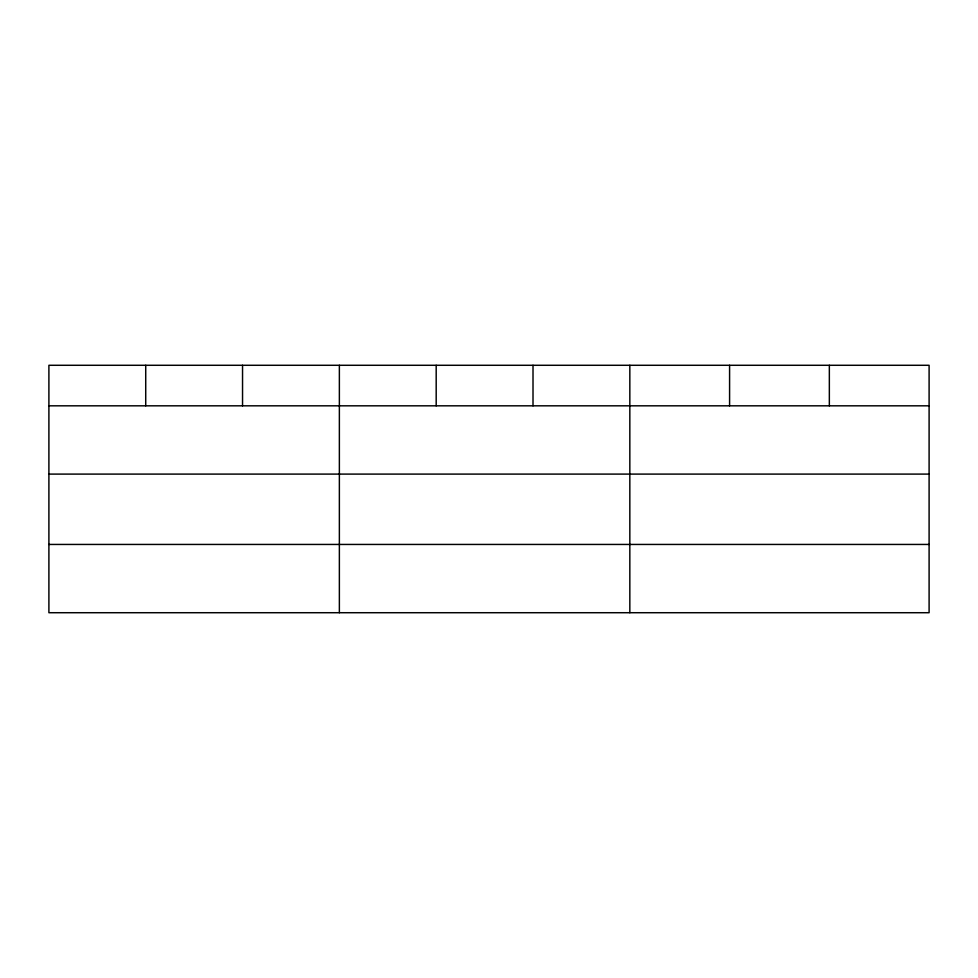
<?xml version="1.0" encoding="UTF-8"?>
<svg xmlns="http://www.w3.org/2000/svg" width="978" height="978" viewBox="0 0 978 978"><rect width="100%" height="100%" fill="white"/><g stroke="black" fill="none" stroke-linecap="round" stroke-linejoin="round"><path stroke-width="1.47" d="M929.1 474.098L929.1 365.283L48.9 365.283L48.9 612.717L929.1 612.717L929.1 474.098L48.9 474.098M48.9 405.821L929.1 405.821M48.9 544.44L929.1 544.44M829.344 365.283L829.344 405.821M729.588 365.283L729.588 405.821M629.832 365.283L629.832 612.717M533.01 365.283L533.01 405.821M436.188 365.283L436.188 405.821M339.366 365.283L339.366 612.717M242.544 365.283L242.544 405.821M145.722 365.283L145.722 405.821"/></g></svg>
